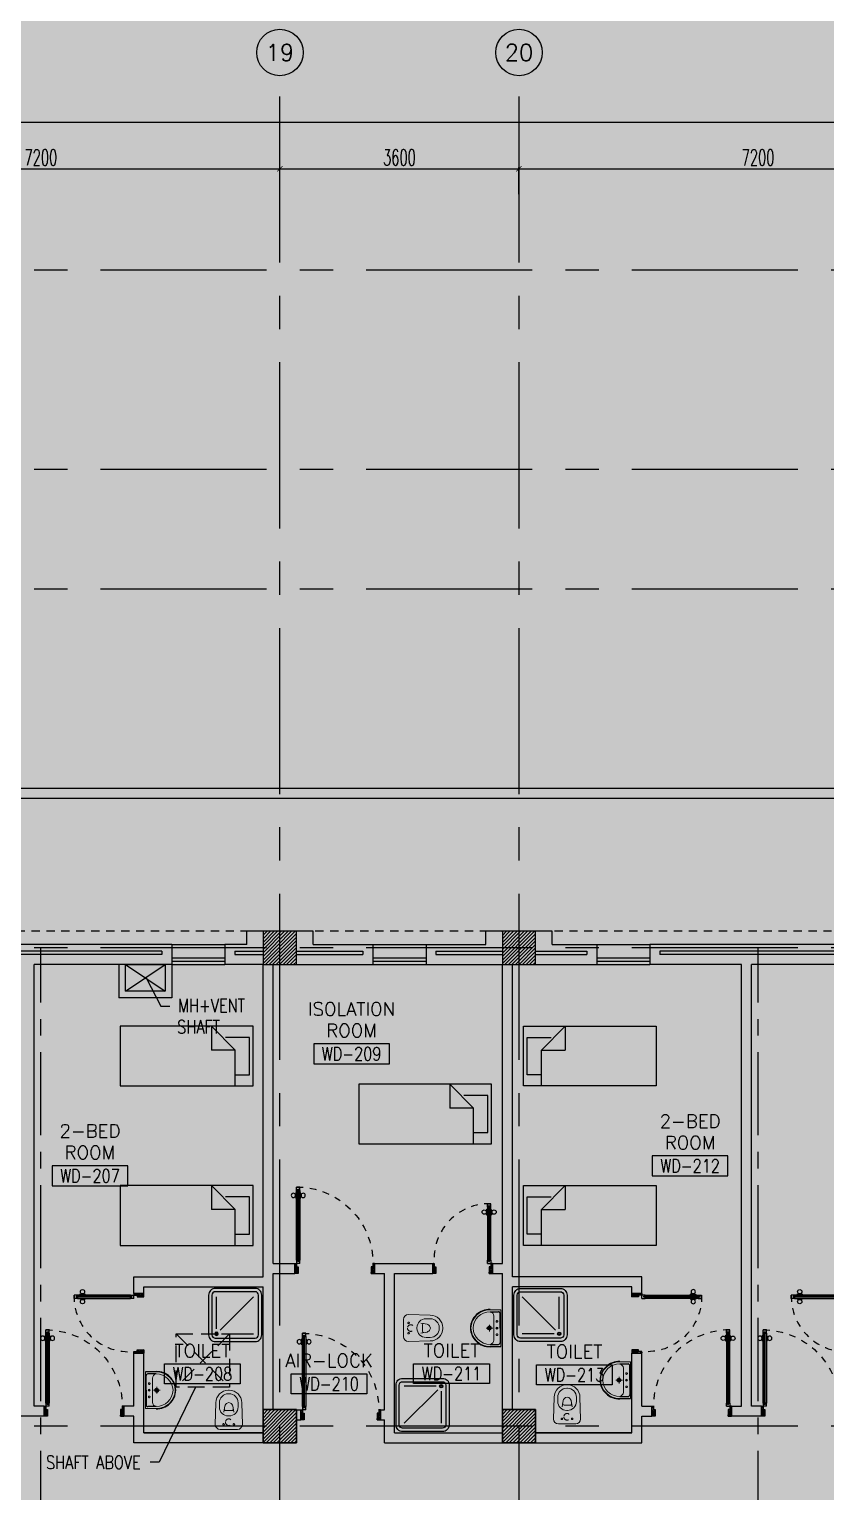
# Model space of a CAD drawing. Extents: x 88852.7 to 88945.7, y 39921.6 to 40001.1.
# Drawn here: x 88913.44 to 88925.43, y 39979.11 to 40001.13 of the extents above; entities that cross this region are included whole.
import ezdxf
from ezdxf.enums import TextEntityAlignment as Align

# ---------------------------------------------------------------- set-up
doc = ezdxf.new("R2010")
doc.units = 0
doc.header["$MEASUREMENT"] = 0
doc.header["$PDMODE"] = 34
for name, pattern in [('CENTER', [2, 1.25, -0.25, 0.25, -0.25]), ('CENTERX2', [4, 2.5, -0.5, 0.5, -0.5]), ('DASHED', [0.75, 0.5, -0.25]), ('HIDDEN', [0.375, 0.25, -0.125]), ('HIDDEN2', [0.1875, 0.125, -0.0625])]:
    doc.linetypes.add(name, pattern=pattern)
doc.layers.get('0').update_dxf_attribs({"linetype": 'CONTINUOUS'})
doc.layers.get('DEFPOINTS').update_dxf_attribs({"linetype": 'CONTINUOUS'})
for name, color, linetype in [('AX-CR', 2, 'CONTINUOUS'), ('AX-DIM', 4, 'CONTINUOUS'), ('AX-TXT', 2, 'CONTINUOUS'), ('AXES', 11, 'CENTERX2'), ('AXES1', 11, 'CENTER'), ('COL', 2, 'CONTINUOUS'), ('DOOR', 7, 'CONTINUOUS'), ('FIX', 3, 'CONTINUOUS'), ('FUR', 4, 'CONTINUOUS'), ('HAT', 8, 'CONTINUOUS'), ('HIDDEN', 9, 'HIDDEN2'), ('INSUL', 4, 'CONTINUOUS'), ('PROJ-L', 3, 'CONTINUOUS'), ('RM-BOX', 4, 'CONTINUOUS'), ('RM-NAME', 2, 'CONTINUOUS'), ('RM-NO', 2, 'CONTINUOUS'), ('SHAFT', 4, 'CONTINUOUS'), ('WALL', 2, 'CONTINUOUS'), ('WIN', 3, 'CONTINUOUS')]:
    doc.layers.add(name, color=color, linetype=linetype)
doc.styles.add('ROMANS', font='ROMANS.shx', dxfattribs={"width": 0.6})
doc.styles.add('SIMPLEX', font='simplex.shx', dxfattribs={"width": 0.8})
doc.dimstyles.new('DIM-OUT', dxfattribs={"dimscale": 0, "dimtxt": 0.24, "dimasz": 0.08, "dimexe": 0.02, "dimexo": 0.02, "dimgap": 0.05, "dimtad": 1, "dimdec": 0, "dimlfac": 1000, "dimzin": 0, "dimdsep": 46, "dimtxsty": 'ROMANS', "dimblk1": 'ARCHTICK', "dimblk2": 'ARCHTICK', "dimsah": 1, "dimcen": 0.01, "dimdle": 0.08, "dimclrd": 4, "dimclre": 4, "dimclrt": 2, "dimadec": 0, "dimazin": 0, "dimtp": 2, "dimtm": 2, "dimtfac": 0.114286, "dimtdec": 0, "dimtix": 1, "dimtmove": 2, "dimatfit": 3, "dimldrblk": 'ARCHTICK', "dimfxl": 0, "dimtolj": 1, "dimtzin": 0, "dimarcsym": 0})
doc.dimstyles.new('DIM7', dxfattribs={"dimtxt": 0.24, "dimasz": 0.08, "dimexe": 0.07, "dimexo": 0.05, "dimgap": 0.07, "dimtad": 1, "dimzin": 0, "dimdsep": 46, "dimtxsty": 'SIMPLEX', "dimblk": 'ARCHTICK', "dimcen": 0.05, "dimdle": 0.05, "dimclrd": 4, "dimclre": 4, "dimclrt": 2, "dimadec": 0, "dimazin": 0, "dimtp": 2, "dimtm": 2, "dimtfac": 0.114286, "dimtix": 1, "dimtmove": 2, "dimatfit": 3, "dimldrblk": 'DOT', "dimfxl": 0, "dimtolj": 1, "dimtzin": 0, "dimarcsym": 0})

# ---------------------------------------------------------------- blocks, each defined once
blk = doc.blocks.new('AXU')
at = {"layer": 'AX-CR'}
blk.add_circle((0, 350), 350, dxfattribs=at)
at = {"layer": 'AX-TXT', "style": 'ROMANS'}
blk.add_attdef('AX', text='', height=250, dxfattribs=at).set_placement((0, 350), align=Align.MIDDLE)
blk = doc.blocks.new('_ARCHTICK')
at = {"color": 0, "linetype": 'ByBlock', "const_width": 0.15}
blk.add_lwpolyline([(-0.5, -0.5), (0.5, 0.5)], dxfattribs=at)
blk = doc.blocks.new('AH20A')
at = {"layer": 'FUR'}
for p, q in [((0, 0.5), (0, -0.5)), ((1, 0.5), (0, 0.5)), ((0.136, 0.5), (0.136, -0.099)), ((1, -0.5), (1, 0.5)), ((0.136, 0.311), (0.028, 0.311)), ((0.028, 0.311), (0.028, -0.309)), ((0.136, -0.099), (0.313, -0.5)), ((0.136, -0.099), (0.313, -0.099)), ((0.313, -0.5), (0.313, -0.099)), ((0.028, -0.309), (0.208, -0.309)), ((0, -0.5), (1, -0.5))]:
    blk.add_line(p, q, dxfattribs=at)
blk = doc.blocks.new('RM1')
at = {"layer": 'RM-BOX'}
blk.add_lwpolyline([(570, -200), (-570, -200), (-570, -500), (570, -500)], close=True, dxfattribs=at)
at = {"layer": 'RM-NAME', "style": 'ROMANS'}
for tag, p in [('ROOMNAME1', (0, 324)), ('ROOMNAME2', (0, 0))]:
    blk.add_attdef(tag, text='', height=200, dxfattribs=at).set_placement(p, align=Align.MIDDLE)
at = {"layer": 'RM-NO', "style": 'ROMANS', "width": 0.8}
blk.add_attdef('ROOMNO', text='', height=200, dxfattribs=at).set_placement((0, -350), align=Align.MIDDLE)
blk = doc.blocks.new('DOOR90')
at = {"layer": 'DOOR', "linetype": 'ByBlock'}
for p, q in [((0, 0), (-150, 0)), ((-200, -25), (-1000, -25)), ((-200, -42), (-1000, -42)), ((-200, -58), (-1000, -58)), ((-1000, -75), (-200, -75))]:
    blk.add_line(p, q, dxfattribs=at)
at = {"layer": 'DOOR', "color": 0, "linetype": 'ByBlock'}
for p, q in [((-150, 0), (-150, -25)), ((-150, 0), (0, 0)), ((0, -50), (0, 0)), ((-1050, -25), (-1050, -75)), ((-1050, -75), (-1050, -25)), ((-1000, -25), (-1050, -25)), ((-1000, -75), (-1050, -75)), ((-1020, -42), (-1020, -58)), ((-1000, -42), (-1020, -42)), ((-1000, -58), (-1020, -58)), ((-1000, -25), (-1000, -42)), ((-1000, -58), (-1000, -75)), ((-968, -25), (-968, -18)), ((-878, -18), (-968, -18)), ((-968, -75), (-968, -82)), ((-878, -82), (-968, -82)), ((-955, -18), (-955, -9)), ((-955, -9), (-890, -9)), ((-955, -18), (-890, -18)), ((-955, -82), (-955, -91)), ((-955, -82), (-890, -82)), ((-955, -91), (-890, -91)), ((-890, -18), (-890, -9)), ((-890, -82), (-890, -91)), ((-878, -25), (-878, -18)), ((-878, -75), (-878, -82)), ((-200, -42), (-200, -25)), ((-200, -25), (-150, -25)), ((-180, -42), (-200, -42)), ((-200, -75), (-200, -58)), ((-200, -58), (-180, -58)), ((-150, -75), (-200, -75)), ((-180, -58), (-180, -42)), ((-150, -75), (-150, -25)), ((-150, -25), (-100, -25)), ((-100, -25), (-100, -50)), ((-100, -50), (0, -50)), ((-150, -900), (-150, -875)), ((-150, -875), (-100, -875)), ((-100, -850), (0, -850)), ((-100, -875), (-100, -850)), ((0, -850), (0, -900)), ((0, -900), (-150, -900)), ((-150, -900), (0, -900))]:
    blk.add_line(p, q, dxfattribs=at)
at = {"layer": 'DOOR', "color": 9, "linetype": 'ByBlock'}
for p, q in [((0, -50), (-114, 0)), ((0, -50), (-40, 0)), ((0, -50), (-100, -37)), ((0, -850), (-114, -900)), ((0, -850), (-100, -863)), ((0, -850), (-40, -900))]:
    blk.add_line(p, q, dxfattribs=at)
at = {"layer": 'DOOR', "color": 0, "linetype": 'ByBlock'}
for centre in [(-923, 24), (-923, -124)]:
    blk.add_circle(centre, 32.4, dxfattribs=at)
at = {"layer": 'DOOR', "color": 9, "linetype": 'ByBlock'}
for centre, radius, start, end in [((0, -50), 74.4, 137.7764, 180), ((0, -50), 54.4, 113.2074, 180), ((0, -50), 154, 161.1053, 166.2858), ((0, -50), 134, 158.1598, 169.28), ((0, -50), 114, 154.0838, 167.3774), ((0, -50), 94.4, 148.0182, 180), ((0, -50), 34.4, 90, 180), ((0, -50), 14.4, 90, 180), ((0, -850), 134, 190.72, 201.8402), ((0, -850), 94.4, 180, 211.9818), ((0, -850), 74.4, 180, 222.2236), ((0, -850), 54.4, 180, 246.7926), ((0, -850), 34.4, 180, 270), ((0, -850), 14.4, 180, 270), ((0, -850), 154, 193.7142, 198.8947)]:
    blk.add_arc(centre, radius, start, end, dxfattribs=at)
at = {"layer": 'DOOR', "linetype": 'HIDDEN', "ltscale": 0.5}
blk.add_arc((-222, -50), 828, 178.2701, 275.003, dxfattribs=at)
blk = doc.blocks.new('DOOR100')
at = {"layer": 'DOOR', "color": 0, "linetype": 'ByBlock'}
for p, q in [((-92, 1206), (-92, 1141)), ((-83, 1206), (-92, 1206)), ((-83, 1141), (-92, 1141)), ((-83, 1129), (-83, 1219)), ((-76, 1219), (-83, 1219)), ((-83, 1206), (-83, 1141)), ((-76, 1129), (-83, 1129)), ((-76, 1251), (-76, 1301)), ((-76, 1301), (-26, 1301)), ((-26, 1301), (-76, 1301)), ((-59, 1251), (-76, 1251)), ((-59, 1251), (-59, 1271)), ((-43, 1271), (-59, 1271)), ((-43, 1251), (-43, 1271)), ((-26, 1251), (-43, 1251)), ((-26, 1251), (-26, 1301)), ((-26, 1219), (-19, 1219)), ((-26, 1129), (-19, 1129)), ((-19, 1129), (-19, 1219)), ((-19, 1206), (-19, 1141)), ((-19, 1206), (-10, 1206)), ((-19, 1141), (-10, 1141)), ((-10, 1206), (-10, 1141)), ((-1201, 0), (-1201, 150)), ((-1201, 150), (-1176, 150)), ((-1201, 150), (-1201, 0)), ((-1151, 0), (-1201, 0)), ((-1176, 150), (-1176, 100)), ((-1176, 100), (-1151, 100)), ((-1151, 100), (-1151, 0)), ((-76, 200), (-59, 200)), ((-76, 150), (-76, 200)), ((-76, 150), (-26, 150)), ((-59, 200), (-59, 180)), ((-59, 180), (-43, 180)), ((-51, 100), (-51, 0)), ((-26, 100), (-51, 100)), ((-51, 0), (-1, 0)), ((-43, 200), (-26, 200)), ((-43, 180), (-43, 200)), ((-26, 200), (-26, 150)), ((-1, 150), (-26, 150)), ((-26, 150), (-26, 100)), ((-1, 150), (-1, 0))]:
    blk.add_line(p, q, dxfattribs=at)
at = {"layer": 'DOOR', "linetype": 'ByBlock'}
for p, q in [((-76, 1251), (-76, 200)), ((-59, 200), (-59, 1251)), ((-43, 200), (-43, 1251)), ((-26, 200), (-26, 1251))]:
    blk.add_line(p, q, dxfattribs=at)
at = {"layer": 'DOOR', "color": 9, "linetype": 'ByBlock'}
for p, q in [((-1151, 0), (-1201, 114)), ((-1151, 0), (-1201, 40)), ((-1151, 0), (-1164, 100)), ((-51, 0), (-1, 114)), ((-51, 0), (-38, 100)), ((-51, 0), (-1, 40))]:
    blk.add_line(p, q, dxfattribs=at)
at = {"layer": 'DOOR', "color": 0, "linetype": 'ByBlock'}
for centre in [(-125, 1174), (22, 1174)]:
    blk.add_circle(centre, 32.4, dxfattribs=at)
at = {"layer": 'DOOR', "linetype": 'HIDDEN', "ltscale": 0.5}
blk.add_arc((-27, 152), 1149, 89.961, 180.0931, dxfattribs=at)
at = {"layer": 'DOOR', "color": 9, "linetype": 'ByBlock'}
for centre, radius, start, end in [((-1151, 0), 154, 103.7142, 108.8947), ((-1151, 0), 134, 100.72, 111.8402), ((-1151, 0), 94.4, 90, 121.9818), ((-1151, 0), 74.4, 90, 132.2236), ((-1151, 0), 54.4, 90, 156.7926), ((-1151, 0), 34.4, 90, 180), ((-1151, 0), 14.4, 90, 180), ((-51, 0), 94.4, 58.0182, 90), ((-51, 0), 74.4, 47.7764, 90), ((-51, 0), 54.4, 23.2074, 90), ((-51, 0), 34.4, 0, 90), ((-51, 0), 14.4, 0, 90), ((-51, 0), 134, 68.1598, 79.28), ((-51, 0), 114, 64.0838, 77.3774), ((-51, 0), 154, 71.1053, 76.2858)]:
    blk.add_arc(centre, radius, start, end, dxfattribs=at)
blk = doc.blocks.new('COL50')
at = {"layer": 'COL'}
blk.add_lwpolyline([(-250, 250), (-250, -250), (250, -250), (250, 250)], close=True, dxfattribs=at)
blk = doc.blocks.new('*X570')
at = {"color": 0}
for p, q in [((238727, 169890), (239227, 170390)), ((238729, 169945), (239174, 170390)), ((238729, 169998), (239121, 170390)), ((238729, 170051), (239067, 170390)), ((238729, 170104), (239014, 170390)), ((238729, 170157), (238961, 170390)), ((238729, 170210), (238908, 170390)), ((238729, 170263), (238855, 170390)), ((238729, 170316), (238802, 170390)), ((238729, 170369), (238749, 170390)), ((238780, 169890), (239229, 170339)), ((238833, 169890), (239229, 170286)), ((238886, 169890), (239229, 170233)), ((238939, 169890), (239229, 170180)), ((238992, 169890), (239229, 170127)), ((239045, 169890), (239229, 170074)), ((239098, 169890), (239229, 170020)), ((239151, 169890), (239229, 169967)), ((239204, 169890), (239229, 169914))]:
    blk.add_line(p, q, dxfattribs=at)
blk = doc.blocks.new('*X569')
at = {"color": 0}
for p, q in [((235129, 169898), (235620, 170390)), ((235129, 169951), (235567, 170390)), ((235129, 170004), (235514, 170390)), ((235129, 170057), (235461, 170390)), ((235129, 170110), (235408, 170390)), ((235129, 170163), (235355, 170390)), ((235129, 170216), (235302, 170390)), ((235129, 170269), (235249, 170390)), ((235129, 170322), (235196, 170390)), ((235129, 170375), (235143, 170390)), ((235173, 169890), (235629, 170345)), ((235226, 169890), (235629, 170292)), ((235279, 169890), (235629, 170239)), ((235332, 169890), (235629, 170186)), ((235385, 169890), (235629, 170133)), ((235439, 169890), (235629, 170080)), ((235492, 169890), (235629, 170027)), ((235545, 169890), (235629, 169974)), ((235598, 169890), (235629, 169921))]:
    blk.add_line(p, q, dxfattribs=at)
blk = doc.blocks.new('*X566')
at = {"color": 0}
for p, q in [((235129, 177110), (235608, 177590)), ((235129, 177163), (235555, 177590)), ((235129, 177217), (235502, 177590)), ((235129, 177270), (235449, 177590)), ((235129, 177323), (235396, 177590)), ((235129, 177376), (235343, 177590)), ((235129, 177429), (235290, 177590)), ((235129, 177482), (235237, 177590)), ((235129, 177535), (235184, 177590)), ((235161, 177090), (235629, 177557)), ((235214, 177090), (235629, 177504)), ((235267, 177090), (235629, 177451)), ((235320, 177090), (235629, 177398)), ((235373, 177090), (235629, 177345)), ((235426, 177090), (235629, 177292)), ((235479, 177090), (235629, 177239)), ((235532, 177090), (235629, 177186)), ((235585, 177090), (235629, 177133))]:
    blk.add_line(p, q, dxfattribs=at)
blk = doc.blocks.new('*X565')
at = {"color": 0}
for p, q in [((238729, 177104), (239214, 177590)), ((238729, 177157), (239161, 177590)), ((238729, 177210), (239108, 177590)), ((238729, 177263), (239055, 177590)), ((238729, 177316), (239002, 177590)), ((238729, 177369), (238949, 177590)), ((238729, 177422), (238896, 177590)), ((238729, 177475), (238843, 177590)), ((238729, 177528), (238790, 177590)), ((238729, 177581), (238737, 177590)), ((238767, 177090), (239229, 177551)), ((238820, 177090), (239229, 177498)), ((238873, 177090), (239229, 177445)), ((238926, 177090), (239229, 177392)), ((238979, 177090), (239229, 177339)), ((239032, 177090), (239229, 177286)), ((239085, 177090), (239229, 177233)), ((239138, 177090), (239229, 177180)), ((239191, 177090), (239229, 177127))]:
    blk.add_line(p, q, dxfattribs=at)
blk = doc.blocks.new('LAV1')
at = {"layer": 'FIX', "linetype": 'DASHED', "lineweight": 20, "ltscale": 0.05}
for p, q in [((0, 170), (0, 270)), ((0, 170), (0, 270)), ((50, 220), (-50, 220))]:
    blk.add_line(p, q, dxfattribs=at)
at = {"layer": 'FIX', "linetype": 'ByBlock', "ltscale": 0.3}
for p, q in [((-280, 210), (-275, 50)), ((-245, 210), (-245, 85)), ((0, 60), (-220, 60)), ((0, 60), (220, 60)), ((245, 210), (245, 85)), ((280, 210), (275, 50))]:
    blk.add_line(p, q, dxfattribs=at)
at = {"layer": 'FIX', "linetype": 'Continuous', "lineweight": 20}
for p, q in [((-275, 210), (-275, 50)), ((0, 50), (-275, 50)), ((0, 50), (-252, 50)), ((0, 155), (-181, 155)), ((0, 155), (181, 155)), ((0, 50), (275, 50)), ((0, 50), (252, 50)), ((275, 210), (275, 50))]:
    blk.add_line(p, q, dxfattribs=at)
at = {"layer": 'FIX', "lineweight": 20}
for p, q in [((16, 107), (-15, 107)), ((0, 92), (0, 123))]:
    blk.add_line(p, q, dxfattribs=at)
for centre, radius in [((0, 220), 29.5), ((0, 220), 22.5), ((0, 107), 15.5)]:
    blk.add_circle(centre, radius, dxfattribs=at)
at = {"layer": 'FIX', "linetype": 'HIDDEN', "lineweight": 20, "ltscale": 0.05}
for centre in [(-100, 107), (100, 107)]:
    blk.add_circle(centre, 12.4, dxfattribs=at)
at = {"layer": 'FIX', "linetype": 'ByBlock', "ltscale": 0.3}
for centre, radius, start, end in [((7, 220), 287, 91.3776, 182.0064), ((-7, 220), 287, 357.9936, 88.6224), ((-220, 85), 24.9, 179.7021, 269.9486), ((220, 85), 24.9, 270.0514, 0.2979)]:
    blk.add_arc(centre, radius, start, end, dxfattribs=at)
at = {"layer": 'FIX', "linetype": 'Continuous', "lineweight": 20}
for centre, radius, start, end in [((8, 217), 283, 91.6988, 181.351), ((8, 212), 253, 91.7328, 180.4884), ((-8, 217), 283, 358.649, 88.3012), ((-8, 212), 253, 359.5116, 88.2672), ((-179, 222), 66.9, 190.2006, 268.0786), ((179, 222), 66.9, 271.9214, 349.7994)]:
    blk.add_arc(centre, radius, start, end, dxfattribs=at)
blk = doc.blocks.new('SHR1')
at = {"layer": 'FIX'}
for p, q in [((-196, 196), (-700, 700)), ((-143, 218), (-143, 700)), ((-218, 143), (-700, 143))]:
    blk.add_line(p, q, dxfattribs=at)
for points in [[(-825, 125), (-825, 725, -0.414214), (-725, 825), (-125, 825, -0.414214), (-25, 725), (-25, 125, -0.414214), (-125, 25), (-725, 25, -0.414214)], [(-775, 125), (-775, 725, -0.414214), (-725, 775), (-125, 775, -0.414214), (-75, 725), (-75, 125, -0.414214), (-125, 75), (-725, 75, -0.414214)]]:
    blk.add_lwpolyline(points, format="xyb", close=True, dxfattribs=at)
for radius in [25, 15]:
    blk.add_circle((-143, 143), radius, dxfattribs=at)
blk = doc.blocks.new('WC1')
at = {"layer": 'FIX', "lineweight": 20}
for p, q in [((-727, 5), (-727, -5)), ((-674, 5), (-674, -5)), ((-534, 24), (-540, 0)), ((-540, 0), (-534, -24)), ((-210, 204), (-538, 194)), ((-475, 141), (-538, 141)), ((-395, 76), (-490, 60)), ((-339, 5), (-339, -5)), ((-137, 0), (-137, 131)), ((-137, -131), (-137, 0)), ((-538, -141), (-475, -141)), ((-538, -194), (-210, -204)), ((-490, -60), (-395, -76)), ((-213, -204), (-210, -204))]:
    blk.add_line(p, q, dxfattribs=at)
at = {"layer": 'FIX', "linetype": 'Continuous', "lineweight": 20}
blk.add_line((-420, -47), (-420, 45), dxfattribs=at)
at = {"layer": 'FIX', "linetype": 'HIDDEN2', "lineweight": 20, "ltscale": 0.3}
blk.add_circle((-245, 0), 49.8, dxfattribs=at)
at = {"layer": 'FIX', "linetype": 'HIDDEN', "lineweight": 20, "ltscale": 0.05}
for centre in [(-213, 78), (-213, -77)]:
    blk.add_circle(centre, 11.6, dxfattribs=at)
at = {"layer": 'FIX', "lineweight": 20}
for centre, radius, start, end in [((-538, 5), 189, 90, 180), ((-538, 5), 136, 90, 180), ((-473, -7), 68.2, 128.9242, 152.8468), ((-464, -18), 82, 108.496, 128.9242), ((-475, 5), 136, 360, 90), ((-210, 131), 73, 360, 90), ((-538, -5), 189, 180, 270), ((-538, -5), 136, 180, 270), ((-473, 7), 68.2, 207.1532, 231.0758), ((-464, 18), 82, 231.0758, 251.504), ((-475, -5), 136, 270, 0), ((-210, -131), 73, 270, 0)]:
    blk.add_arc(centre, radius, start, end, dxfattribs=at)
at = {"layer": 'FIX', "linetype": 'Continuous', "lineweight": 20}
for centre, start, end in [((-443, 46), 357.6662, 91.6121), ((-442, -46), 268.3879, 2.3338)]:
    blk.add_arc(centre, 22.3, start, end, dxfattribs=at)
blk = doc.blocks.new('*D600')
at = {"layer": 'AX-DIM', "color": 4, "lineweight": -2}
for p, q in [((88909.93, 39999.028), (88917.29, 39999.028)), ((88910.01, 39998.648), (88910.01, 39999.048)), ((88917.21, 39998.648), (88917.21, 39999.048))]:
    blk.add_line(p, q, dxfattribs=at)
at = {"layer": 'DEFPOINTS', "color": 0}
for p in [(88917.21, 39999.028), (88910.01, 39998.628), (88917.21, 39998.628)]:
    blk.add_point(p, dxfattribs=at)
at = {"layer": 'AX-DIM', "color": 4, "lineweight": -2, "xscale": 0.08, "yscale": 0.08, "zscale": 0.08, "rotation": 180}
blk.add_blockref('_ARCHTICK', (88910.01, 39999.028), dxfattribs=at)
at = {"layer": 'AX-DIM', "color": 4, "lineweight": -2, "xscale": 0.08, "yscale": 0.08, "zscale": 0.08}
blk.add_blockref('_ARCHTICK', (88917.21, 39999.028), dxfattribs=at)
at = {"layer": 'AX-DIM', "color": 2, "insert": (88913.61, 39999.198), "char_height": 0.24, "attachment_point": 5, "style": 'ROMANS'}
blk.add_mtext('\\A1;7200', dxfattribs=at)
blk = doc.blocks.new('*D603')
at = {"layer": 'AX-DIM', "color": 4, "lineweight": -2}
for p, q in [((88917.13, 39999.028), (88920.89, 39999.028)), ((88917.21, 39998.648), (88917.21, 39999.048)), ((88920.81, 39998.648), (88920.81, 39999.048))]:
    blk.add_line(p, q, dxfattribs=at)
at = {"layer": 'DEFPOINTS', "color": 0}
for p in [(88920.81, 39999.028), (88917.21, 39998.628), (88920.81, 39998.628)]:
    blk.add_point(p, dxfattribs=at)
at = {"layer": 'AX-DIM', "color": 4, "lineweight": -2, "xscale": 0.08, "yscale": 0.08, "zscale": 0.08, "rotation": 180}
blk.add_blockref('_ARCHTICK', (88917.21, 39999.028), dxfattribs=at)
at = {"layer": 'AX-DIM', "color": 4, "lineweight": -2, "xscale": 0.08, "yscale": 0.08, "zscale": 0.08}
blk.add_blockref('_ARCHTICK', (88920.81, 39999.028), dxfattribs=at)
at = {"layer": 'AX-DIM', "color": 2, "insert": (88919.01, 39999.198), "char_height": 0.24, "attachment_point": 5, "style": 'ROMANS'}
blk.add_mtext('\\A1;3600', dxfattribs=at)
blk = doc.blocks.new('*D634')
at = {"layer": 'AX-DIM', "color": 4, "lineweight": -2}
for p, q in [((88860.69, 39999.728), (88935.54, 39999.728)), ((88860.77, 39995.09), (88860.77, 39999.748)), ((88935.46, 39987.57), (88935.46, 39999.748))]:
    blk.add_line(p, q, dxfattribs=at)
at = {"layer": 'DEFPOINTS', "color": 0}
for p in [(88935.46, 39999.728), (88860.77, 39995.07), (88935.46, 39987.55)]:
    blk.add_point(p, dxfattribs=at)
at = {"layer": 'AX-DIM', "color": 4, "lineweight": -2, "xscale": 0.08, "yscale": 0.08, "zscale": 0.08, "rotation": 180}
blk.add_blockref('_ARCHTICK', (88860.77, 39999.728), dxfattribs=at)
at = {"layer": 'AX-DIM', "color": 4, "lineweight": -2, "xscale": 0.08, "yscale": 0.08, "zscale": 0.08}
blk.add_blockref('_ARCHTICK', (88935.46, 39999.728), dxfattribs=at)
at = {"layer": 'AX-DIM', "color": 2, "insert": (88898.115, 39999.898), "char_height": 0.24, "attachment_point": 5, "style": 'ROMANS'}
blk.add_mtext('\\A1;74690', dxfattribs=at)
blk = doc.blocks.new('*D635')
at = {"layer": 'AX-DIM', "color": 4, "lineweight": -2}
for p, q in [((88920.73, 39999.028), (88928.09, 39999.028)), ((88920.81, 39998.648), (88920.81, 39999.048)), ((88928.01, 39998.648), (88928.01, 39999.048))]:
    blk.add_line(p, q, dxfattribs=at)
at = {"layer": 'DEFPOINTS', "color": 0}
for p in [(88928.01, 39999.028), (88920.81, 39998.628), (88928.01, 39998.628)]:
    blk.add_point(p, dxfattribs=at)
at = {"layer": 'AX-DIM', "color": 4, "lineweight": -2, "xscale": 0.08, "yscale": 0.08, "zscale": 0.08, "rotation": 180}
blk.add_blockref('_ARCHTICK', (88920.81, 39999.028), dxfattribs=at)
at = {"layer": 'AX-DIM', "color": 4, "lineweight": -2, "xscale": 0.08, "yscale": 0.08, "zscale": 0.08}
blk.add_blockref('_ARCHTICK', (88928.01, 39999.028), dxfattribs=at)
at = {"layer": 'AX-DIM', "color": 2, "insert": (88924.41, 39999.198), "char_height": 0.24, "attachment_point": 5, "style": 'ROMANS'}
blk.add_mtext('\\A1;7200', dxfattribs=at)

msp = doc.modelspace()

# ---------------------------------------------------------------- linework, layer by layer
at = {"layer": 'AXES'}
for p, q in [((88917.2103, 39921.6153), (88917.2103, 40000.4279)), ((88920.8103, 39921.6153), (88920.8103, 40000.4279)), ((88945.0103, 39997.4996), (88876.9703, 39997.4996)), ((88945.0103, 39994.4996), (88876.9703, 39994.4996)), ((88945.0103, 39992.6996), (88876.9703, 39992.6996)), ((88945.0103, 39989.6996), (88876.9703, 39989.6996)), ((88945.0103, 39987.2996), (88876.9669, 39987.2996)), ((88945.0103, 39980.0996), (88876.9703, 39980.0996))]:
    msp.add_line(p, q, dxfattribs=at)
at = {"layer": 'AXES1'}
for p, q in [((88913.6103, 39928.4796), (88913.6103, 39987.2996)), ((88924.4103, 39928.4796), (88924.4103, 39987.2996))]:
    msp.add_line(p, q, dxfattribs=at)
at = {"layer": 'COL'}
for points in [[(88917.4603, 39987.0496), (88917.4603, 39987.5496), (88916.9603, 39987.5496), (88916.9603, 39987.0496)], [(88921.0603, 39987.0496), (88921.0603, 39987.5496), (88920.5603, 39987.5496), (88920.5603, 39987.0496)]]:
    msp.add_lwpolyline(points, close=True, dxfattribs=at)
at = {"layer": 'HIDDEN'}
msp.add_line((88934.9683, 39987.5496), (88902.8103, 39987.5496), dxfattribs=at)
at = {"layer": 'INSUL'}
for p, q in [((88915.4314, 39987.2496), (88911.7314, 39987.2496)), ((88915.4314, 39987.1996), (88911.7314, 39987.1996)), ((88915.4314, 39987.2496), (88915.4314, 39987.1996)), ((88916.5314, 39987.2496), (88916.5314, 39987.1996)), ((88916.5314, 39987.2496), (88916.9603, 39987.2496)), ((88916.5314, 39987.1996), (88916.9603, 39987.1996)), ((88917.4603, 39987.2496), (88918.4603, 39987.2496)), ((88917.4603, 39987.1996), (88918.4603, 39987.1996)), ((88918.4603, 39987.2496), (88918.4603, 39987.1996)), ((88919.5603, 39987.2496), (88919.5603, 39987.1996)), ((88919.5603, 39987.2496), (88920.5603, 39987.2496)), ((88919.5603, 39987.1996), (88920.5603, 39987.1996)), ((88921.0603, 39987.2496), (88921.8314, 39987.2496)), ((88921.0603, 39987.1996), (88921.8314, 39987.1996)), ((88921.8314, 39987.2496), (88921.8314, 39987.1996)), ((88925.8603, 39987.2496), (88922.9314, 39987.2496)), ((88922.9314, 39987.2496), (88922.9314, 39987.1996)), ((88925.8603, 39987.1996), (88922.9314, 39987.1996))]:
    msp.add_line(p, q, dxfattribs=at)
at = {"layer": 'PROJ-L', "linetype": 'Continuous'}
for p, q in [((88928.2603, 39989.6996), (88909.7603, 39989.6996)), ((88928.1103, 39989.5496), (88909.9103, 39989.5496))]:
    msp.add_line(p, q, dxfattribs=at)
at = {"layer": 'SHAFT', "color": 251, "linetype": 'ByBlock'}
for p, q in [((88914.8853, 39986.6496), (88915.4814, 39987.0496)), ((88914.8853, 39987.0496), (88915.4814, 39986.6496))]:
    msp.add_line(p, q, dxfattribs=at)
at = {"layer": 'SHAFT', "linetype": 'HIDDEN'}
for p, q in [((88916.4498, 39981.4891), (88915.6498, 39980.6891)), ((88915.6498, 39981.4891), (88916.4498, 39980.6891))]:
    msp.add_line(p, q, dxfattribs=at)
msp.add_lwpolyline([(88915.6498, 39981.4891), (88916.4498, 39981.4891), (88916.4498, 39980.6891), (88915.6498, 39980.6891)], close=True, dxfattribs=at)
at = {"layer": 'WALL'}
for p, q in [((88917.7103, 39987.5496), (88916.7103, 39987.5496)), ((88916.7103, 39987.3496), (88916.7103, 39987.5496)), ((88917.7103, 39987.3496), (88917.7103, 39987.5496)), ((88921.3103, 39987.5496), (88920.3103, 39987.5496)), ((88920.3103, 39987.3496), (88920.3103, 39987.5496)), ((88921.3103, 39987.3496), (88921.3103, 39987.5496)), ((88915.5814, 39987.3496), (88911.5814, 39987.3496)), ((88915.5814, 39987.3496), (88915.5814, 39987.0496)), ((88916.7103, 39987.3496), (88916.3814, 39987.3496)), ((88916.3814, 39987.3496), (88916.3814, 39987.0496)), ((88917.7103, 39987.3496), (88918.6103, 39987.3496)), ((88918.6103, 39987.3496), (88918.6103, 39987.0496)), ((88919.4103, 39987.3496), (88920.3103, 39987.3496)), ((88919.4103, 39987.3496), (88919.4103, 39987.0496)), ((88921.3103, 39987.3496), (88921.9814, 39987.3496)), ((88921.9814, 39987.3496), (88921.9814, 39987.0496)), ((88926.0103, 39987.3496), (88922.7814, 39987.3496)), ((88922.7814, 39987.3496), (88922.7814, 39987.0496)), ((88915.5814, 39987.0496), (88913.5103, 39987.0496)), ((88913.5103, 39980.3996), (88913.5103, 39987.0496)), ((88914.7853, 39987.0496), (88914.7853, 39986.5496)), ((88914.8853, 39986.6496), (88914.8853, 39987.0496)), ((88914.8853, 39987.0496), (88915.4814, 39987.0496)), ((88915.4814, 39987.0496), (88915.4814, 39986.6496)), ((88915.5814, 39987.0496), (88915.5814, 39986.5496)), ((88916.9603, 39987.0496), (88916.3814, 39987.0496)), ((88916.9603, 39982.3496), (88916.9603, 39987.0496)), ((88917.1103, 39982.5496), (88917.1103, 39987.0496)), ((88917.4603, 39987.0496), (88918.6103, 39987.0496)), ((88919.4103, 39987.0496), (88920.5603, 39987.0496)), ((88920.5603, 39982.5496), (88920.5603, 39987.0496)), ((88920.7103, 39982.3496), (88920.7103, 39987.0496)), ((88921.0603, 39987.0496), (88921.9814, 39987.0496)), ((88924.1603, 39987.0496), (88922.7814, 39987.0496)), ((88924.1603, 39980.3996), (88924.1603, 39987.0496)), ((88924.3103, 39980.3996), (88924.3103, 39987.0496)), ((88926.0103, 39987.0496), (88924.3103, 39987.0496)), ((88915.5814, 39986.5496), (88914.7853, 39986.5496)), ((88915.4814, 39986.6496), (88914.8853, 39986.6496)), ((88919.5103, 39982.3996), (88919.5103, 39982.5496)), ((88920.4103, 39982.3996), (88920.4103, 39982.5496)), ((88915.0103, 39982.3496), (88916.9603, 39982.3496)), ((88915.0103, 39982.0996), (88915.0103, 39982.3496)), ((88917.1103, 39980.3496), (88917.1103, 39982.3996)), ((88918.7853, 39980.3484), (88918.7853, 39982.3996)), ((88918.9353, 39979.9996), (88918.9353, 39982.3996)), ((88920.5603, 39980.3496), (88920.5603, 39982.3996)), ((88922.6603, 39982.3496), (88920.7103, 39982.3496)), ((88922.6603, 39982.0996), (88922.6603, 39982.3496)), ((88915.0103, 39982.0996), (88915.1603, 39982.0996)), ((88915.1603, 39982.1996), (88916.9603, 39982.1996)), ((88915.1603, 39982.0996), (88915.1603, 39982.1996)), ((88916.9603, 39980.3496), (88916.9603, 39982.1996)), ((88920.7103, 39980.3496), (88920.7103, 39982.1996)), ((88922.5103, 39982.1996), (88920.7103, 39982.1996)), ((88922.5103, 39982.0996), (88922.5103, 39982.1996)), ((88922.6603, 39982.0996), (88922.5103, 39982.0996)), ((88915.0103, 39980.3996), (88915.0103, 39981.1996)), ((88915.0103, 39981.1996), (88915.1603, 39981.1996)), ((88915.1603, 39979.9996), (88915.1603, 39981.1996)), ((88922.5103, 39979.9996), (88922.5103, 39981.1996)), ((88922.6603, 39981.1996), (88922.5103, 39981.1996)), ((88922.6603, 39980.3996), (88922.6603, 39981.1996)), ((88915.0103, 39979.8496), (88915.0103, 39980.2496)), ((88918.7853, 39979.8496), (88918.7853, 39980.1984)), ((88922.6603, 39979.8496), (88922.6603, 39980.2496))]:
    msp.add_line(p, q, dxfattribs=at)
at = {"layer": 'WALL', "linetype": 'ByBlock'}
for p, q in [((88917.1103, 39982.5496), (88917.4353, 39982.5496)), ((88918.6353, 39982.5496), (88919.5103, 39982.5496)), ((88920.4103, 39982.5496), (88920.5603, 39982.5496)), ((88917.1103, 39982.3996), (88917.4353, 39982.3996)), ((88918.6353, 39982.3996), (88918.7853, 39982.3996)), ((88918.9353, 39982.3996), (88919.5103, 39982.3996)), ((88920.4103, 39982.3996), (88920.5603, 39982.3996)), ((88913.6603, 39980.3996), (88913.5103, 39980.3996)), ((88915.0103, 39980.3996), (88914.8603, 39980.3996)), ((88917.4603, 39980.3484), (88917.5228, 39980.3484)), ((88918.7228, 39980.3484), (88918.7853, 39980.3484)), ((88922.6603, 39980.3996), (88922.8103, 39980.3996)), ((88924.0103, 39980.3996), (88924.1603, 39980.3996)), ((88924.4603, 39980.3996), (88924.3103, 39980.3996)), ((88913.6603, 39980.2496), (88913.2103, 39980.2496)), ((88915.0103, 39980.2496), (88914.8603, 39980.2496)), ((88917.4603, 39980.1984), (88917.5228, 39980.1984)), ((88918.7228, 39980.1984), (88918.7853, 39980.1984)), ((88922.6603, 39980.2496), (88922.8103, 39980.2496)), ((88924.4603, 39980.2496), (88924.0103, 39980.2496)), ((88916.9603, 39979.8496), (88915.0103, 39979.8496)), ((88915.1603, 39979.9996), (88916.9603, 39979.9996)), ((88916.9603, 39979.9996), (88915.1603, 39979.9996)), ((88918.7853, 39979.8496), (88920.5603, 39979.8496)), ((88918.9353, 39979.9996), (88920.5603, 39979.9996)), ((88922.5103, 39979.9996), (88921.0603, 39979.9996)), ((88921.0603, 39979.9996), (88922.5103, 39979.9996)), ((88921.0603, 39979.8496), (88922.6603, 39979.8496)), ((88921.0603, 39979.8496), (88922.6603, 39979.8496))]:
    msp.add_line(p, q, dxfattribs=at)
at = {"layer": 'WALL', "color": 2, "linetype": 'ByBlock'}
for p, q in [((88917.4353, 39982.3996), (88917.4353, 39982.5496)), ((88918.6353, 39982.3996), (88918.6353, 39982.5496)), ((88913.6603, 39980.2496), (88913.6603, 39980.3996)), ((88914.8603, 39980.2496), (88914.8603, 39980.3996)), ((88917.5228, 39980.1984), (88917.5228, 39980.3484)), ((88918.7228, 39980.1984), (88918.7228, 39980.3484)), ((88922.8103, 39980.2496), (88922.8103, 39980.3996)), ((88924.0103, 39980.2496), (88924.0103, 39980.3996)), ((88924.4603, 39980.2496), (88924.4603, 39980.3996))]:
    msp.add_line(p, q, dxfattribs=at)
at = {"layer": 'WALL', "linetype": 'ByBlock', "ltscale": 0.3}
for points in [[(88917.4603, 39987.5496), (88916.9603, 39987.5496), (88916.9603, 39987.0496), (88917.4603, 39987.0496)], [(88921.0603, 39987.5496), (88920.5603, 39987.5496), (88920.5603, 39987.0496), (88921.0603, 39987.0496)], [(88917.4603, 39980.3496), (88916.9603, 39980.3496), (88916.9603, 39979.8496), (88917.4603, 39979.8496)], [(88921.0603, 39980.3496), (88920.5603, 39980.3496), (88920.5603, 39979.8496), (88921.0603, 39979.8496)]]:
    msp.add_lwpolyline(points, close=True, dxfattribs=at)
at = {"layer": 'WIN'}
for p, q in [((88915.5814, 39987.3496), (88916.3814, 39987.3496)), ((88918.6103, 39987.3496), (88919.4103, 39987.3496)), ((88921.9814, 39987.3496), (88922.7814, 39987.3496)), ((88915.5814, 39987.1496), (88916.3814, 39987.1496)), ((88915.5814, 39987.0996), (88916.3814, 39987.0996)), ((88918.6103, 39987.1496), (88919.4103, 39987.1496)), ((88918.6103, 39987.0996), (88919.4103, 39987.0996)), ((88921.9814, 39987.1496), (88922.7814, 39987.1496)), ((88921.9814, 39987.0996), (88922.7814, 39987.0996)), ((88915.5814, 39987.0496), (88916.3814, 39987.0496)), ((88918.6103, 39987.0496), (88919.4103, 39987.0496)), ((88921.9814, 39987.0496), (88922.7814, 39987.0496))]:
    msp.add_line(p, q, dxfattribs=at)

# ---------------------------------------------------------------- block references
at = {"layer": 'AXES', "xscale": 0.001000000003841706, "yscale": 0.000999999996565748, "zscale": 0.001}
for p, values in [((88917.2103, 40000.4279), {'AX': '19'}), ((88920.8103, 40000.4279), {'AX': '20'})]:
    msp.add_blockref('AXU', p, dxfattribs=at).add_auto_attribs(values)
at = {"layer": 'COL', "xscale": -0.001000000003841706, "yscale": 0.000999999996565748, "zscale": 0.001}
for p in [(88917.2103, 39980.0996), (88920.8103, 39980.0996)]:
    msp.add_blockref('COL50', p, dxfattribs=at)
at = {"layer": 'DOOR', "color": 0, "linetype": 'ByBlock', "yscale": 0.000999999996565748, "zscale": 0.001}
for name, p, xscale in [('DOOR100', (88917.4353, 39982.3996), -0.001000000003841706), ('DOOR90', (88915.1603, 39982.0996), 0.001000000003841706), ('DOOR90', (88922.5103, 39982.0996), -0.001000000003841706), ('DOOR90', (88925.9603, 39982.0996), 0.001000000003841706), ('DOOR100', (88913.6603, 39980.2496), -0.001000000003841706), ('DOOR100', (88917.5228, 39980.1984), -0.001000000003841706), ('DOOR100', (88924.0103, 39980.2496), 0.001000000003841706), ('DOOR100', (88924.4603, 39980.2496), -0.001000000003841706)]:
    msp.add_blockref(name, p, dxfattribs=dict(at, xscale=xscale))
at = {"layer": 'DOOR', "color": 0, "linetype": 'ByBlock', "xscale": 0.000999999996565748, "yscale": 0.000999999996565748, "zscale": 0.001, "rotation": 270}
msp.add_blockref('DOOR90', (88920.4103, 39982.3996), dxfattribs=at)
at = {"layer": 'FIX'}
for name, p, xscale, yscale, zscale, rotation in [('AH20A', (88916.8068, 39985.6715), 2, 0.9000000000014552, 2, 180), ('AH20A', (88920.8773, 39985.6715), -2, 0.9000000000014552, 2, 180), ('AH20A', (88920.3969, 39984.7991), 2, 0.9000000000014552, 2, 180), ('AH20A', (88916.8068, 39983.2727), 2, 0.9000000000014552, 2, 180), ('AH20A', (88920.8773, 39983.2727), -2, 0.9000000000014552, 2, 180), ('LAV1', (88920.5853, 39981.5776), 0.000999999996565748, 0.000999999996565748, 0.001, 90), ('LAV1', (88922.5373, 39980.7931), 0.000999999996565748, 0.000999999996565748, 0.001, 90), ('LAV1', (88915.1353, 39980.6416), 0.000999999996565748, 0.000999999996565748, 0.001, 270), ('SHR1', (88919.7833, 39980.8456), 0.000999999996565748, 0.000999999996565748, 0.001, 90), ('WC1', (88921.5343, 39979.9976), -0.000999999996565748, 0.000999999996565748, 0.001, 90), ('WC1', (88916.4403, 39979.9152), -0.000999999996565748, 0.000999999996565748, 0.001, 90)]:
    msp.add_blockref(name, p, dxfattribs=dict(at, xscale=xscale, yscale=yscale, zscale=zscale, rotation=rotation))
at = {"layer": 'FIX', "yscale": 0.000999999996565748, "zscale": 0.001}
for name, p, xscale in [('SHR1', (88916.1121, 39981.3496), -0.001000000003841706), ('SHR1', (88921.5583, 39981.3496), 0.001000000003841706), ('WC1', (88918.9353, 39981.5776), -0.001000000003841706)]:
    msp.add_blockref(name, p, dxfattribs=dict(at, xscale=xscale))
at = {"layer": 'HAT', "xscale": 0.001000000003841706, "yscale": 0.000999999996565748, "zscale": 0.001}
for name in ['*X566', '*X565', '*X569', '*X570']:
    msp.add_blockref(name, (88681.8317, 39809.9598), dxfattribs=at)
at = {"layer": 'RM-NAME', "xscale": 0.001000000003841706, "yscale": 0.000999999996565748, "zscale": 0.001}
for p, values in [((88918.2892, 39986.0565), {'ROOMNO': 'WD-209', 'ROOMNAME2': 'ROOM', 'ROOMNAME1': 'ISOLATION'}), ((88923.387, 39984.3685), {'ROOMNO': 'WD-212', 'ROOMNAME2': 'ROOM', 'ROOMNAME1': '2-BED'}), ((88914.3492, 39984.2202), {'ROOMNO': 'WD-207', 'ROOMNAME2': 'ROOM', 'ROOMNAME1': '2-BED'})]:
    msp.add_blockref('RM1', p, dxfattribs=at).add_auto_attribs(values)
at = {"layer": 'RM-NAME'}
ref = msp.add_blockref('RM1', (88916.0422, 39981.2372), dxfattribs=dict(at, xscale=-0.001000000003841706, yscale=0.000999999996565748, zscale=0.001))
ref.add_attrib('ROOMNO', 'WD-208', dxfattribs={"layer": 'RM-NO', "height": 0.2, "style": 'ROMANS', "width": 0.8}).set_placement((88916.0422, 39980.8872), align=Align.MIDDLE)
ref.add_attrib('ROOMNAME2', 'TOILET', dxfattribs={"height": 0.2, "style": 'ROMANS'}).set_placement((88916.0422, 39981.2372), align=Align.MIDDLE)
ref = msp.add_blockref('RM1', (88917.9503, 39981.0899), dxfattribs=dict(at, xscale=-0.001000000003841706, yscale=0.000999999996565748, zscale=0.001))
ref.add_attrib('ROOMNO', 'WD-210', dxfattribs={"layer": 'RM-NO', "height": 0.2, "style": 'ROMANS', "width": 0.8}).set_placement((88917.9503, 39980.7399), align=Align.MIDDLE)
ref.add_attrib('ROOMNAME2', 'AIR-LOCK', dxfattribs={"height": 0.2, "style": 'ROMANS'}).set_placement((88917.9503, 39981.0899), align=Align.MIDDLE)
ref = msp.add_blockref('RM1', (88919.7939, 39981.2417), dxfattribs=dict(at, xscale=-0.001000000003841706, yscale=0.000999999996565748, zscale=0.001))
ref.add_attrib('ROOMNO', 'WD-211', dxfattribs={"layer": 'RM-NO', "height": 0.2, "style": 'ROMANS', "width": 0.8}).set_placement((88919.7939, 39980.8917), align=Align.MIDDLE)
ref.add_attrib('ROOMNAME2', 'TOILET', dxfattribs={"height": 0.2, "style": 'ROMANS'}).set_placement((88919.7939, 39981.2417), align=Align.MIDDLE)
ref = msp.add_blockref('RM1', (88921.6457, 39981.2236), dxfattribs=dict(at, xscale=-0.001000000003841706, yscale=0.000999999996565748, zscale=0.001))
ref.add_attrib('ROOMNO', 'WD-213', dxfattribs={"layer": 'RM-NO', "height": 0.2, "style": 'ROMANS', "width": 0.8}).set_placement((88921.6457, 39980.8736), align=Align.MIDDLE)
ref.add_attrib('ROOMNAME2', 'TOILET', dxfattribs={"height": 0.2, "style": 'ROMANS'}).set_placement((88921.6457, 39981.2236), align=Align.MIDDLE)

# ---------------------------------------------------------------- texts
at = {"layer": 'SHAFT', "color": 4, "style": 'ROMANS', "width": 0.8}
for s, p in [('MH+VENT', (88916.1793, 39986.4345)), ('SHAFT', (88915.985, 39986.113)), ('SHAFT ABOVE', (88914.4004, 39979.5567))]:
    msp.add_text(s, height=0.2, dxfattribs=at).set_placement(p, align=Align.MIDDLE)

# ---------------------------------------------------------------- dimensions: what is measured, and where the dimension line sits
at = {"layer": 'AX-DIM'}
for base, p1, p2, picture, middle in [((88935.4603, 39999.7279), (88860.7703, 39995.0699), (88935.4603, 39987.5496), '*D634', (88898.1153, 39999.8979)), ((88917.2103, 39999.0279), (88910.0103, 39998.6279), (88917.2103, 39998.6279), '*D600', (88913.6103, 39999.1979)), ((88920.8103, 39999.0279), (88917.2103, 39998.6279), (88920.8103, 39998.6279), '*D603', (88919.0103, 39999.1979)), ((88928.0103, 39999.0279), (88920.8103, 39998.6279), (88928.0103, 39998.6279), '*D635', (88924.4103, 39999.1979))]:
    dim = msp.add_linear_dim(base=base, p1=p1, p2=p2, dimstyle='DIM-OUT', override={"dimscale": 1}, dxfattribs=at)
    dim.commit()
    dim.dimension.update_dxf_attribs({"geometry": picture, "text_midpoint": middle})

# ---------------------------------------------------------------- leaders
at = {"layer": 'SHAFT', "color": 6, "linetype": 'ByBlock', "ltscale": 0.3}
for points in [[(88915.1978, 39986.8496), (88915.4193, 39986.4237), (88915.5504, 39986.4237)], [(88915.9404, 39980.6891), (88915.3903, 39979.5615), (88915.2568, 39979.5615)]]:
    msp.add_leader(points, dimstyle='DIM7', override={"dimasz": 200, "dimtad": 0}, dxfattribs=at)

doc.saveas('drawing.dxf')
